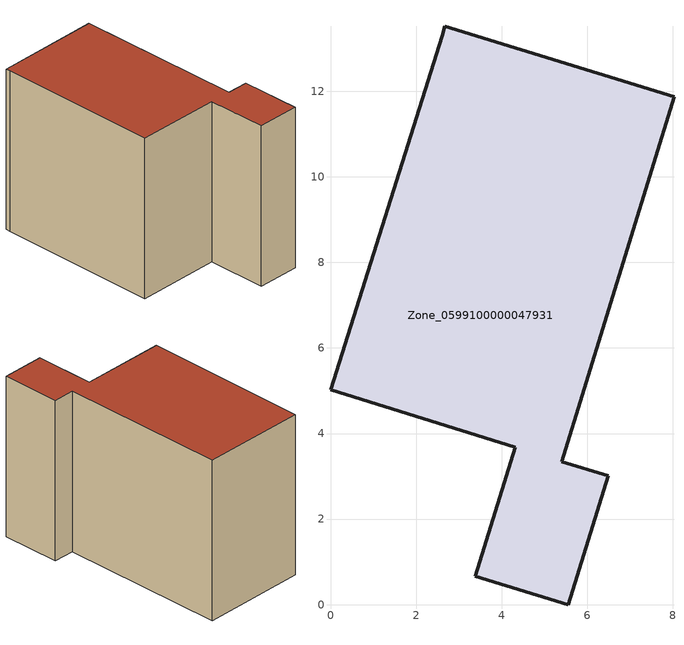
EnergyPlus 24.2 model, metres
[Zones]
Zone_0599100000047931
 floor ground (C_G): 8.03,11.88 5.41,3.34 6.49,3.01 5.56,0 3.39,0.67 4.32,3.68 0,5.03 2.62,13.3 2.67,13.52 z0
 wall outside (C_F): 4.32,3.68 3.39,0.67 5.56,0 6.49,3.01 5.41,3.34 8.03,11.88 2.67,13.52 2.62,13.3 0,5.03 4.32,3.68 z0:8.7
 roof outside (C_R): 2.67,13.52 2.62,13.3 0,5.03 4.32,3.68 3.39,0.67 5.56,0 6.49,3.01 5.41,3.34 8.03,11.88 z8.7
[BUILDING]
Pand.0599100000047931: North Axis=0; Terrain=City; Loads Convergence Tolerance Value=0.04; Temperature Convergence Tolerance Value=0.4; Solar Distribution=FullExterior; Maximum Number of Warmup Days=25; Minimum Number of Warmup Days=1
[Site:Location]
Rotterdam.The.Hague.AP_ZH_NLD Design_Conditions: Latitude=51.96; Longitude=4.45; Time Zone=1; Elevation=-4.5
[SITE:GROUNDTEMPERATURE:BUILDINGSURFACE]
18, 18, 18, 18, 18, 18, 18, 18, 18, 18, 18, 18
[MATERIAL] Thermal Absorptance=0.9; Solar Absorptance=0.7; Visible Absorptance=0.7
Name | Roughness | Thickness | Conductivity | Density | Specific Heat
G.TC.1975-1991 | MediumSmooth | 0.15 | 0.288461 | 540 | 1210
F.TC.1975-1991 | Rough | 0.3 | 0.230769 | 1920 | 840
R.TC.1975-1991 | MediumRough | 0.2 | 0.153846 | 1500 | 1000
[CONSTRUCTION]
C_G: G.TC.1975-1991
C_F: F.TC.1975-1991
C_R: R.TC.1975-1991
[ZONE]
Zone_0599100000047931: Type=1; Multiplier=1; Ceiling Height=Autocalculate; Volume=Autocalculate; Floor Area=autocalculate; Part of Total Floor Area=Yes
[ZONEINFILTRATION:DESIGNFLOWRATE]
Infil_Zone_0599100000047931: Zone or ZoneList or Space or SpaceList=Zone_0599100000047931; Schedule=AlwaysOn; Design Flow Rate Calculation Method=Flow/Area; Flow Rate per Floor Area=0.003; Constant Term Coefficient=1; Temperature Term Coefficient=0; Velocity Term Coefficient=0; Velocity Squared Term Coefficient=0
[HVACTEMPLATE:ZONE:IDEALLOADSAIRSYSTEM]
Zone_0599100000047931: Maximum Heating Supply Air Temperature=50; Minimum Cooling Supply Air Temperature=13; Maximum Heating Supply Air Humidity Ratio=0.0156; Minimum Cooling Supply Air Humidity Ratio=0.0077; Heating Limit=NoLimit; Cooling Limit=NoLimit; Dehumidification Control Type=ConstantSensibleHeatRatio; Cooling Sensible Heat Ratio=0.7; Dehumidification Setpoint=60; Humidification Control Type=None; Humidification Setpoint=30; Outdoor Air Method=None; Outdoor Air Flow Rate per Person=0.00944; Outdoor Air Flow Rate per Zone Floor Area=0; Outdoor Air Flow Rate per Zone=0; Demand Controlled Ventilation Type=None; Outdoor Air Economizer Type=NoEconomizer; Heat Recovery Type=None; Sensible Heat Recovery Effectiveness=0.7; Latent Heat Recovery Effectiveness=0.65
[ZONECONTROL:THERMOSTAT]
ThermostatControl_Zone_0599100000047931: Zone or ZoneList=Zone_0599100000047931; Control Type Schedule=DualSetpointControlType; Control 1=Thermostat_Zone_0599100000047931; Temperature Difference Between Cutout And Setpoint=0
[THERMOSTATSETPOINT:DUALSETPOINT]
Thermostat_Zone_0599100000047931: Heating Setpoint Temperature Schedule=HeatingSetpoint_Zone_0599100000047931; Cooling Setpoint Temperature Schedule=CoolingSetpoint_Zone_0599100000047931
[SCHEDULE:COMPACT]
HeatingSetpoint_Zone_0599100000047931: Through: 12/31, For: AllDays, Until: 24:00, 21
CoolingSetpoint_Zone_0599100000047931: Through: 12/31, For: AllDays, Until: 24:00, 24
DualSetpointControlType: Through: 12/31, For: AllDays, Until: 24:00, 4
AlwaysOn: Through: 12/31, For: AllDays, Until: 24:00, 1
